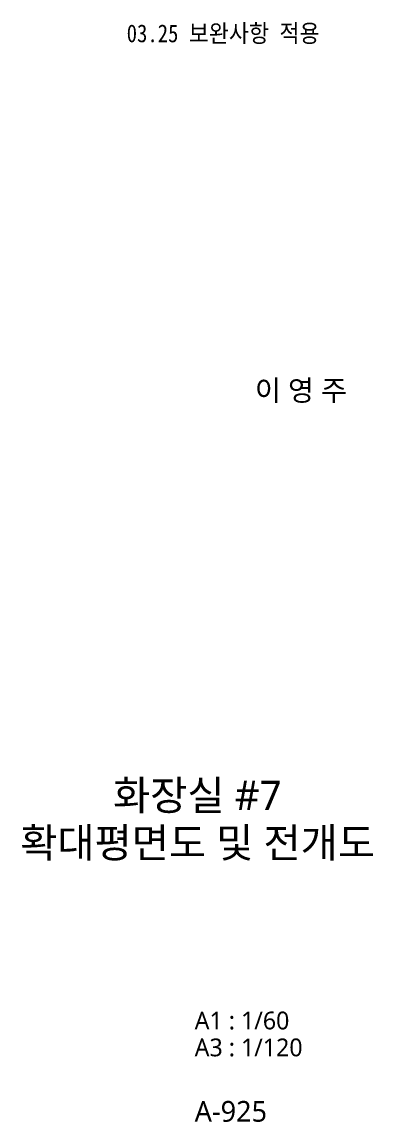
# Model space of a CAD drawing. Header units: millimetres. Extents: x -423835 to -174325, y -1379898 to -1311126.
# Drawn here: x -228277 to -224725, y -1375972 to -1364837 of the extents above; entities that cross this region are included whole.
import ezdxf
from ezdxf.enums import TextEntityAlignment as Align

# ---------------------------------------------------------------- set-up
doc = ezdxf.new("R2010")
doc.units = ezdxf.units.MM
doc.header["$LTSCALE"] = 100
doc.header["$MEASUREMENT"] = 0
doc.layers.add('A-BORD-TEXT', color=3, linetype='CONTINUOUS', lineweight=25)
doc.layers.add('A-MKXS-TEXT1', color=3, linetype='CONTINUOUS', lineweight=25)
doc.styles.add('돋움체', font='')
doc.styles.add('맑은고딕', font='malgun.ttf')
doc.styles.get('돋움체').set_extended_font_data('DotumChe')

msp = doc.modelspace()

# ---------------------------------------------------------------- texts
at = {"layer": 'A-BORD-TEXT', "style": '맑은고딕'}
for s, height, p in [('이 영 주', 210, (-225453.3, -1368567.3)), ('화장실 #7', 300, (-226502.9, -1372665.6)), ('확대평면도 및 전개도', 300, (-226499.9, -1373145.6))]:
    msp.add_text(s, height=height, dxfattribs=at).set_placement(p, align=Align.MIDDLE_CENTER)
for s, height, p in [('A1 : 1/60', 180, (-226529.5, -1375035.1)), ('A3 : 1/120', 180, (-226529.5, -1375307.2)), ('A-925', 210, (-226529.5, -1375969.3))]:
    msp.add_text(s, height=height, dxfattribs=at).set_placement(p)
at = {"layer": 'A-MKXS-TEXT1', "style": '돋움체', "width": 0.9}
msp.add_text('03.25 보완사항 적용', height=180, dxfattribs=at).set_placement((-227217.5, -1364952.2), align=Align.MIDDLE_LEFT)
msp.add_text('03.25 보완사항 적용', height=180, dxfattribs=at).set_placement((-227217.5, -1364952.2), align=Align.MIDDLE_LEFT)

doc.saveas('drawing.dxf')
